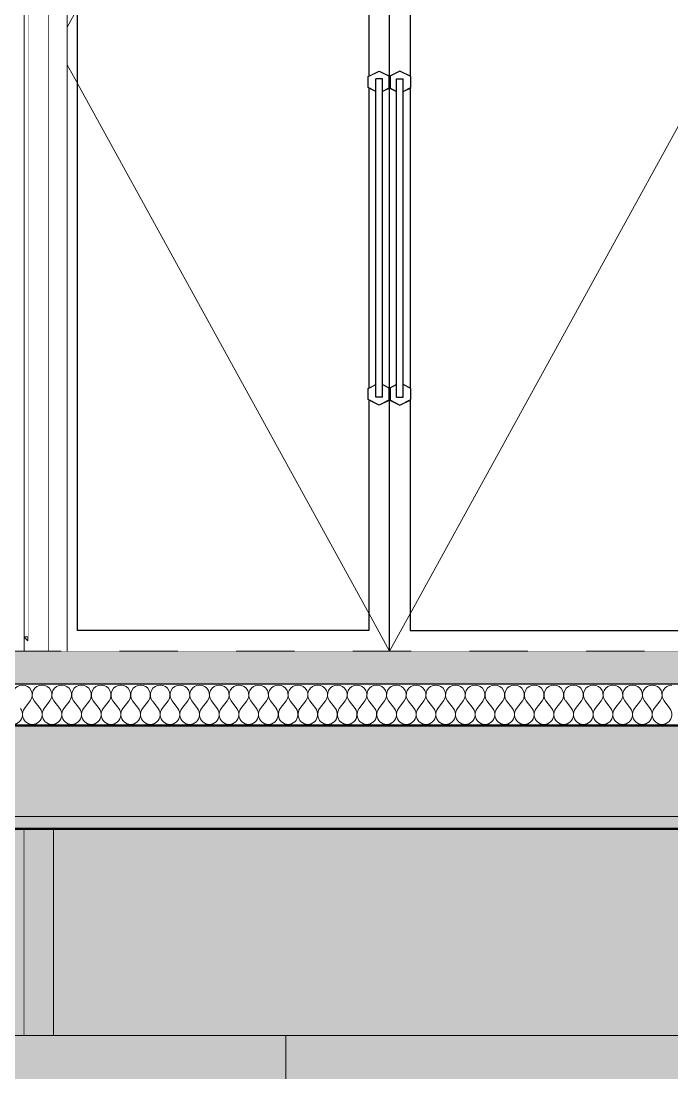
# Model space of a CAD drawing. Header units: millimetres. Extents: x -48147 to 1417267, y -496296 to 18123.
# Drawn here: x 1362786 to 1364361, y -492294 to -489748 of the extents above; entities that cross this region are included whole.
import ezdxf

# ---------------------------------------------------------------- set-up
doc = ezdxf.new("R2010")
doc.units = ezdxf.units.MM
doc.header["$MEASUREMENT"] = 0
doc.linetypes.add('Dashed', pattern=[2822.222233, 1411.111116, -1411.111116])
doc.linetypes.add('Wipeout_Contour', pattern=[1000, 0, -1000])
for name, color, linetype, lineweight, true_color in [('0_Pen_No__105', 7, 'Continuous', 15, 0xa6a6a6), ('A-230-M_FLOOR.IFC Import_Pen_No__109', 7, 'Continuous', 15, 0xa6a6a6), ('A-230-M_FLOOR.IFC Import_Pen_No__29', 7, 'Continuous', 50, 0x2a2a2a), ('HATCHING_Pen_No__145', 7, 'Continuous', 0, 0xa6a6a6), ('New_A-20-M_Floor_Slab_Pen_No__107', 7, 'Continuous', 15, 0xa6a6a6), ('New_A-20-M_Floor_Slab_Pen_No__109', 7, 'Continuous', 15, 0xa6a6a6), ('New_A-20-M_Floor_Slab_Pen_No__162', 7, 'Continuous', 0, 0xe47200), ('New_A-25-M_Curtain_Wall_Pen_No__23', 7, 'Continuous', 30, 0x2a2a2a)]:
    doc.layers.add(name, color=color, linetype=linetype, lineweight=lineweight, true_color=true_color)
for name, color, linetype in [('A-230-M_FLOOR.IFC Import', 7, 'Continuous'), ('New_A-20-M_Floor_Slab', 7, 'Continuous'), ('New_A-25-M_Curtain_Wall', 7, 'Continuous'), ('S-160-M_FOUND.IFC Import', 7, 'Continuous'), ('S-280-M_COLUMN.IFC Import', 7, 'Continuous'), ('S-280-M_STRUCT_FRAME.IFC Import', 7, 'Continuous')]:
    doc.layers.add(name, color=color, linetype=linetype)
for name, color, linetype, lineweight in [('HATCHING_Pen_No__191', 7, 'Continuous', 5), ('New_A-20-M_Floor_Slab_Pen_No__1', 7, 'Continuous', 13), ('New_A-25-M_Curtain_Wall_Pen_No__3', 7, 'Continuous', 18), ('New_A-25-M_Curtain_Wall_Pen_No__87', 8, 'Continuous', 20), ('S-160-M_FOUND.IFC Import_Pen_No__1', 7, 'Continuous', 13), ('S-160-M_FOUND.IFC Import_Pen_No__4', 7, 'Continuous', 20), ('S-280-M_COLUMN.IFC Import_Pen_No__88', 8, 'Continuous', 20)]:
    doc.layers.add(name, color=color, linetype=linetype, lineweight=lineweight)
pattern_1 = [(0, (1376122.47, -491272.82), (0, 389.711), [24.375, -200.625]), (0, (1376234.97, -491077.97), (0, 389.711), [24.375, -200.625]), (60, (1376122.47, -491272.82), (-337.5, 194.856), [24.375, -200.625]), (60, (1376347.47, -491272.82), (-337.5, 194.856), [24.375, -200.625]), (120, (1376146.84, -491272.82), (337.5, 194.856), [24.375, -200.625]), (120, (1376371.84, -491272.82), (337.5, 194.856), [24.375, -200.625]), (0, (1376122.47, -491235.32), (0, 75), [0, -75, 0, -112.5]), (45, (1376159.97, -491235.32), (-53.033, 53.033), [0, -56.25, 0, -93.75])]

# ---------------------------------------------------------------- blocks, each defined once
blk = doc.blocks.new('Section Elem_143_2', base_point=(1376122.5, -491272.8))
at = {"color": 254, "linetype": 'Wipeout_Contour', "lineweight": 0, "ltscale": 4345939.252642645}
blk.add_wipeout([(1362827.6, -491272.8), (1362793.9, -491239.1), (1362793.9, -491272.8)], dxfattribs=at).dxf.layer = 'New_A-25-M_Curtain_Wall'
at = {"layer": 'New_A-25-M_Curtain_Wall_Pen_No__87', "linetype": 'Continuous'}
blk.add_line((1362802.6, -491247.8), (1362793.9, -491239.1), dxfattribs=at)
blk = doc.blocks.new('*X318', base_point=(1376122.5, -491272.8))
at = {"layer": 'New_A-20-M_Floor_Slab_Pen_No__107', "linetype": 'Continuous'}
for p, q in [((1362794.3, -491411.8), (1362808.6, -491392.8)), ((1362832.4, -491411.8), (1362818.1, -491392.8)), ((1362841.9, -491411.8), (1362856.2, -491392.8)), ((1362880, -491411.8), (1362865.7, -491392.8)), ((1362889.5, -491411.8), (1362903.8, -491392.8)), ((1362927.6, -491411.8), (1362913.3, -491392.8)), ((1362937.1, -491411.8), (1362951.4, -491392.8)), ((1362975.2, -491411.8), (1362960.9, -491392.8)), ((1362984.7, -491411.8), (1362999, -491392.8)), ((1363022.8, -491411.8), (1363008.6, -491392.8)), ((1363032.4, -491411.8), (1363046.6, -491392.8)), ((1363070.5, -491411.8), (1363056.2, -491392.8)), ((1363080, -491411.8), (1363094.3, -491392.8)), ((1363118.1, -491411.8), (1363103.8, -491392.8)), ((1363127.6, -491411.8), (1363141.9, -491392.8)), ((1363165.7, -491411.8), (1363151.4, -491392.8)), ((1363175.2, -491411.8), (1363189.5, -491392.8)), ((1363213.3, -491411.8), (1363199, -491392.8)), ((1363222.8, -491411.8), (1363237.1, -491392.8)), ((1363260.9, -491411.8), (1363246.6, -491392.8)), ((1363270.5, -491411.8), (1363284.7, -491392.8)), ((1363308.6, -491411.8), (1363294.3, -491392.8)), ((1363318.1, -491411.8), (1363332.4, -491392.8)), ((1363356.2, -491411.8), (1363341.9, -491392.8)), ((1363365.7, -491411.8), (1363380, -491392.8)), ((1363403.8, -491411.8), (1363389.5, -491392.8)), ((1363413.3, -491411.8), (1363427.6, -491392.8)), ((1363451.4, -491411.8), (1363437.1, -491392.8)), ((1363460.9, -491411.8), (1363475.2, -491392.8)), ((1363499, -491411.8), (1363484.7, -491392.8)), ((1363508.6, -491411.8), (1363522.8, -491392.8)), ((1363546.6, -491411.8), (1363532.4, -491392.8)), ((1363556.2, -491411.8), (1363570.5, -491392.8)), ((1363594.3, -491411.8), (1363580, -491392.8)), ((1363603.8, -491411.8), (1363618.1, -491392.8)), ((1363641.9, -491411.8), (1363627.6, -491392.8)), ((1363651.4, -491411.8), (1363665.7, -491392.8)), ((1363689.5, -491411.8), (1363675.2, -491392.8)), ((1363699, -491411.8), (1363713.3, -491392.8)), ((1363737.1, -491411.8), (1363722.8, -491392.8)), ((1363746.6, -491411.8), (1363760.9, -491392.8)), ((1363784.7, -491411.8), (1363770.5, -491392.8)), ((1363794.3, -491411.8), (1363808.6, -491392.8)), ((1363832.4, -491411.8), (1363818.1, -491392.8)), ((1363841.9, -491411.8), (1363856.2, -491392.8)), ((1363880, -491411.8), (1363865.7, -491392.8)), ((1363889.5, -491411.8), (1363903.8, -491392.8)), ((1363927.6, -491411.8), (1363913.3, -491392.8)), ((1363937.1, -491411.8), (1363951.4, -491392.8)), ((1363975.2, -491411.8), (1363960.9, -491392.8)), ((1363984.7, -491411.8), (1363999, -491392.8)), ((1364022.8, -491411.8), (1364008.6, -491392.8)), ((1364032.4, -491411.8), (1364046.6, -491392.8)), ((1364070.5, -491411.8), (1364056.2, -491392.8)), ((1364080, -491411.8), (1364094.3, -491392.8)), ((1364118.1, -491411.8), (1364103.8, -491392.8)), ((1364127.6, -491411.8), (1364141.9, -491392.8)), ((1364165.7, -491411.8), (1364151.4, -491392.8)), ((1364175.2, -491411.8), (1364189.5, -491392.8)), ((1364213.3, -491411.8), (1364199, -491392.8)), ((1364222.8, -491411.8), (1364237.1, -491392.8)), ((1364260.9, -491411.8), (1364246.6, -491392.8)), ((1364270.5, -491411.8), (1364284.7, -491392.8)), ((1364308.6, -491411.8), (1364294.3, -491392.8)), ((1364318.1, -491411.8), (1364332.4, -491392.8)), ((1364356.2, -491411.8), (1364341.9, -491392.8))]:
    blk.add_line(p, q, dxfattribs=at)
for centre, start, end in [((1362789.5, -491378.5), 90, 216.8699), ((1362789.5, -491378.5), 323.1301, 90), ((1362837.1, -491378.5), 90, 216.8699), ((1362837.1, -491378.5), 323.1301, 90), ((1362884.7, -491378.5), 90, 216.8699), ((1362884.7, -491378.5), 323.1301, 90), ((1362932.4, -491378.5), 90, 216.8699), ((1362932.4, -491378.5), 323.1301, 90), ((1362980, -491378.5), 90, 216.8699), ((1362980, -491378.5), 323.1301, 90), ((1363027.6, -491378.5), 90, 216.8699), ((1363027.6, -491378.5), 323.1301, 90), ((1363075.2, -491378.5), 90, 216.8699), ((1363075.2, -491378.5), 323.1301, 90), ((1363122.8, -491378.5), 90, 216.8699), ((1363122.8, -491378.5), 323.1301, 90), ((1363170.5, -491378.5), 90, 216.8699), ((1363170.5, -491378.5), 323.1301, 90), ((1363218.1, -491378.5), 90, 216.8699), ((1363218.1, -491378.5), 323.1301, 90), ((1363265.7, -491378.5), 90, 216.8699), ((1363265.7, -491378.5), 323.1301, 90), ((1363313.3, -491378.5), 90, 216.8699), ((1363313.3, -491378.5), 323.1301, 90), ((1363360.9, -491378.5), 90, 216.8699), ((1363360.9, -491378.5), 323.1301, 90), ((1363408.6, -491378.5), 90, 216.8699), ((1363408.6, -491378.5), 323.1301, 90), ((1363456.2, -491378.5), 90, 216.8699), ((1363456.2, -491378.5), 323.1301, 90), ((1363503.8, -491378.5), 90, 216.8699), ((1363503.8, -491378.5), 323.1301, 90), ((1363551.4, -491378.5), 90, 216.8699), ((1363551.4, -491378.5), 323.1301, 90), ((1363599, -491378.5), 90, 216.8699), ((1363599, -491378.5), 323.1301, 90), ((1363646.6, -491378.5), 90, 216.8699), ((1363646.6, -491378.5), 323.1301, 90), ((1363694.3, -491378.5), 90, 216.8699), ((1363694.3, -491378.5), 323.1301, 90), ((1363741.9, -491378.5), 90, 216.8699), ((1363741.9, -491378.5), 323.1301, 90), ((1363789.5, -491378.5), 90, 216.8699), ((1363789.5, -491378.5), 323.1301, 90), ((1363837.1, -491378.5), 90, 216.8699), ((1363837.1, -491378.5), 323.1301, 90), ((1363884.7, -491378.5), 90, 216.8699), ((1363884.7, -491378.5), 323.1301, 90), ((1363932.4, -491378.5), 90, 216.8699), ((1363932.4, -491378.5), 323.1301, 90), ((1363980, -491378.5), 90, 216.8699), ((1363980, -491378.5), 323.1301, 90), ((1364027.6, -491378.5), 90, 216.8699), ((1364027.6, -491378.5), 323.1301, 90), ((1364075.2, -491378.5), 90, 216.8699), ((1364075.2, -491378.5), 323.1301, 90), ((1364122.8, -491378.5), 90, 216.8699), ((1364122.8, -491378.5), 323.1301, 90), ((1364170.5, -491378.5), 90, 216.8699), ((1364170.5, -491378.5), 323.1301, 90), ((1364218.1, -491378.5), 90, 216.8699), ((1364218.1, -491378.5), 323.1301, 90), ((1364265.7, -491378.5), 90, 216.8699), ((1364265.7, -491378.5), 323.1301, 90), ((1364313.3, -491378.5), 90, 216.8699), ((1364313.3, -491378.5), 323.1301, 90), ((1364360.9, -491378.5), 90, 216.8699), ((1362765.7, -491426.1), 143.1301, 36.8699), ((1362813.3, -491426.1), 143.1301, 36.8699), ((1362860.9, -491426.1), 143.1301, 36.8699), ((1362908.6, -491426.1), 143.1301, 36.8699), ((1362956.2, -491426.1), 143.1301, 36.8699), ((1363003.8, -491426.1), 143.1301, 36.8699), ((1363051.4, -491426.1), 143.1301, 36.8699), ((1363099, -491426.1), 143.1301, 36.8699), ((1363146.6, -491426.1), 143.1301, 36.8699), ((1363194.3, -491426.1), 143.1301, 36.8699), ((1363241.9, -491426.1), 143.1301, 36.8699), ((1363289.5, -491426.1), 143.1301, 36.8699), ((1363337.1, -491426.1), 143.1301, 36.8699), ((1363384.7, -491426.1), 143.1301, 36.8699), ((1363432.4, -491426.1), 143.1301, 36.8699), ((1363480, -491426.1), 143.1301, 36.8699), ((1363527.6, -491426.1), 143.1301, 36.8699), ((1363575.2, -491426.1), 143.1301, 36.8699), ((1363622.8, -491426.1), 143.1301, 36.8699), ((1363670.5, -491426.1), 143.1301, 36.8699), ((1363718.1, -491426.1), 143.1301, 36.8699), ((1363765.7, -491426.1), 143.1301, 36.8699), ((1363813.3, -491426.1), 143.1301, 36.8699), ((1363860.9, -491426.1), 143.1301, 36.8699), ((1363908.6, -491426.1), 143.1301, 36.8699), ((1363956.2, -491426.1), 143.1301, 36.8699), ((1364003.8, -491426.1), 143.1301, 36.8699), ((1364051.4, -491426.1), 143.1301, 36.8699), ((1364099, -491426.1), 143.1301, 36.8699), ((1364146.6, -491426.1), 143.1301, 36.8699), ((1364194.3, -491426.1), 143.1301, 36.8699), ((1364241.9, -491426.1), 143.1301, 36.8699), ((1364289.5, -491426.1), 143.1301, 36.8699), ((1364337.1, -491426.1), 143.1301, 36.8699)]:
    blk.add_arc(centre, 23.8, start, end, dxfattribs=at)
blk = doc.blocks.new('Section Elem_288_2', base_point=(1376122.5, -491272.8))
at = {"color": 254, "linetype": 'Wipeout_Contour', "lineweight": 0, "ltscale": 5814982.550490164}
blk.add_wipeout([(1376236.8, -491272.8), (1360170.5, -491272.8), (1360170.5, -491351.8), (1376236.8, -491351.8)], dxfattribs=at).dxf.layer = 'New_A-20-M_Floor_Slab'
at = {"layer": 'New_A-20-M_Floor_Slab_Pen_No__109', "linetype": 'Continuous'}
h = blk.add_hatch(dxfattribs=at)
h.set_pattern_fill('Lightweight_Concrete_0002', color=256, style=0, pattern_type=2)
h.set_pattern_definition(pattern_1)
h.paths.add_polyline_path([(1376236.8, -491272.8), (1360170.5, -491272.8), (1360170.5, -491351.8), (1376236.8, -491351.8)])
at = {"layer": 'New_A-20-M_Floor_Slab_Pen_No__162', "linetype": 'Continuous'}
blk.add_hatch(color=256, dxfattribs=at).paths.add_polyline_path([(1360170.5, -491351.8), (1360170.5, -491352.3), (1376236.8, -491352.3), (1376236.8, -491351.8)])
at = {"layer": 'New_A-20-M_Floor_Slab_Pen_No__1', "linetype": 'Continuous'}
blk.add_line((1367374.6, -491272.8), (1360170.5, -491272.8), dxfattribs=at)
at = {"color": 254, "linetype": 'Wipeout_Contour', "lineweight": 0, "ltscale": 5815104.231502917}
blk.add_wipeout([(1360170.5, -491352.3), (1360170.5, -491452.3), (1376236.8, -491452.3), (1376236.8, -491352.3)], dxfattribs=at).dxf.layer = 'New_A-20-M_Floor_Slab'
at = {"layer": 'New_A-20-M_Floor_Slab_Pen_No__1', "linetype": 'Continuous'}
for p, q in [((1376236.8, -491351.8), (1360170.5, -491351.8)), ((1376236.8, -491352.3), (1360170.5, -491352.3)), ((1376236.8, -491452.3), (1360170.5, -491452.3))]:
    blk.add_line(p, q, dxfattribs=at)
at = {"layer": 'New_A-20-M_Floor_Slab'}
blk.add_blockref('*X318', (1376122.5, -491272.8), dxfattribs=at)
blk = doc.blocks.new('Section Elem_295_2', base_point=(1376122.5, -491272.8))
at = {"color": 254, "linetype": 'Wipeout_Contour', "lineweight": 0, "ltscale": 7241352.041387707}
blk.add_wipeout([(1362852.6, -488322.8), (1362802.6, -488322.8), (1362802.6, -491247.8), (1362827.6, -491272.8), (1362852.6, -491272.8)], dxfattribs=at).dxf.layer = 'New_A-25-M_Curtain_Wall'
at = {"layer": 'New_A-25-M_Curtain_Wall_Pen_No__87', "linetype": 'Continuous'}
for p, q in [((1362802.6, -491247.8), (1362802.6, -488322.8)), ((1362852.6, -491272.8), (1362852.6, -488322.8)), ((1362802.6, -491247.8), (1362802.6, -491237.8))]:
    blk.add_line(p, q, dxfattribs=at)
blk = doc.blocks.new('Section Elem_311_2', base_point=(1376122.5, -491272.8))
at = {"color": 254, "linetype": 'Wipeout_Contour', "lineweight": 0, "ltscale": 5792883.114992335}
blk.add_wipeout([(1362897.6, -488367.8), (1362852.6, -488322.9), (1362852.6, -491272.8), (1362897.6, -491272.8)], dxfattribs=at).dxf.layer = 'New_A-25-M_Curtain_Wall'
at = {"color": 254, "linetype": 'Wipeout_Contour', "lineweight": 0, "ltscale": 8692328.401535017}
blk.add_wipeout([(1363627.6, -488392.8), (1363627.6, -489881.1), (1363652.6, -489868.6), (1363677.6, -489881.1), (1363677.6, -488367.8), (1363652.6, -488367.8)], dxfattribs=at).dxf.layer = 'New_A-25-M_Curtain_Wall'
at = {"color": 254, "linetype": 'Wipeout_Contour', "lineweight": 0, "ltscale": 5796372.628492011}
blk.add_wipeout([(1363627.6, -489909.5), (1363627.6, -490636.1), (1363644.6, -490627.6), (1363644.6, -489918)], dxfattribs=at).dxf.layer = 'New_A-25-M_Curtain_Wall'
at = {"color": 254, "linetype": 'Wipeout_Contour', "lineweight": 0, "ltscale": 5796496.852900985}
blk.add_wipeout([(1363677.6, -489909.5), (1363660.6, -489918), (1363660.6, -490627.6), (1363677.6, -490636.1)], dxfattribs=at).dxf.layer = 'New_A-25-M_Curtain_Wall'
at = {"color": 254, "linetype": 'Wipeout_Contour', "lineweight": 0, "ltscale": 5796685.059173316}
blk.add_wipeout([(1363710.6, -489918), (1363710.6, -490627.6), (1363727.6, -490636.1), (1363727.6, -489909.5)], dxfattribs=at).dxf.layer = 'New_A-25-M_Curtain_Wall'
at = {"color": 254, "linetype": 'Wipeout_Contour', "lineweight": 0, "ltscale": 7246605.263533865}
blk.add_wipeout([(1363627.6, -491222.8), (1363677.6, -491272.8), (1363677.6, -490664.5), (1363652.6, -490677), (1363627.6, -490664.5)], dxfattribs=at).dxf.layer = 'New_A-25-M_Curtain_Wall'
at = {"color": 254, "linetype": 'Wipeout_Contour', "lineweight": 0, "ltscale": 5793012.955107391}
blk.add_wipeout([(1362897.6, -491247.8), (1362922.6, -491222.8), (1362922.6, -488392.8), (1362897.6, -488367.8)], dxfattribs=at).dxf.layer = 'New_A-25-M_Curtain_Wall'
at = {"color": 254, "linetype": 'Wipeout_Contour', "lineweight": 0, "ltscale": 7245087.136345538}
blk.add_wipeout([(1362922.6, -491222.8), (1362897.6, -491247.8), (1362897.6, -491272.8), (1363677.6, -491272.8), (1363627.6, -491222.8)], dxfattribs=at).dxf.layer = 'New_A-25-M_Curtain_Wall'
at = {"layer": 'New_A-25-M_Curtain_Wall_Pen_No__87', "linetype": 'Continuous'}
blk.add_line((1362897.6, -491272.8), (1362897.6, -488367.8), dxfattribs=at)
at = {"color": 254, "linetype": 'Wipeout_Contour', "lineweight": 0, "ltscale": 17387058.42683925}
blk.add_wipeout([(1363627.6, -488392.8), (1362922.6, -488392.8), (1362922.6, -491222.8), (1363627.6, -491222.8), (1363627.6, -490664.5), (1363625.9, -490663.7), (1363625.9, -490637), (1363627.6, -490636.1), (1363627.6, -489909.5), (1363625.9, -489908.7), (1363625.9, -489882), (1363627.6, -489881.1)], dxfattribs=at).dxf.layer = 'New_A-25-M_Curtain_Wall'
at = {"layer": 'New_A-25-M_Curtain_Wall_Pen_No__23', "linetype": 'Continuous'}
for p, q in [((1362922.6, -491222.8), (1362922.6, -488392.8)), ((1363627.6, -491222.8), (1362922.6, -491222.8))]:
    blk.add_line(p, q, dxfattribs=at)
at = {"layer": 'New_A-25-M_Curtain_Wall_Pen_No__3', "linetype": 'Continuous'}
blk.add_line((1363663.9, -488367.8), (1362897.6, -489762.3), dxfattribs=at)
at = {"color": 254, "linetype": 'Wipeout_Contour', "lineweight": 0, "ltscale": 14489806.14857881}
blk.add_wipeout([(1363652.6, -489868.6), (1363625.9, -489882), (1363625.9, -489908.7), (1363644.6, -489918), (1363644.6, -489903.3), (1363644.6, -489887.3), (1363660.6, -489887.3), (1363660.6, -489918), (1363679.3, -489908.7), (1363679.3, -489882)], dxfattribs=at).dxf.layer = 'New_A-25-M_Curtain_Wall'
at = {"color": 254, "linetype": 'Wipeout_Contour', "lineweight": 0, "ltscale": 15941584.63670632}
blk.add_wipeout([(1363625.9, -490637), (1363625.9, -490663.7), (1363652.6, -490677), (1363679.3, -490663.7), (1363679.3, -490637), (1363660.6, -490627.6), (1363660.6, -490658.3), (1363644.6, -490658.3), (1363644.6, -490658.3), (1363644.6, -490642.3), (1363644.6, -490627.6)], dxfattribs=at).dxf.layer = 'New_A-25-M_Curtain_Wall'
at = {"layer": 'New_A-25-M_Curtain_Wall_Pen_No__23', "linetype": 'Continuous'}
for p, q in [((1363627.6, -488392.8), (1363627.6, -489881.1)), ((1363625.9, -489882), (1363625.9, -489882)), ((1363625.9, -489908.7), (1363625.9, -489882)), ((1363625.9, -489908.7), (1363625.9, -489908.7)), ((1363627.6, -489909.5), (1363627.6, -490636.1)), ((1363625.9, -490637), (1363625.9, -490637)), ((1363625.9, -490663.7), (1363625.9, -490637)), ((1363625.9, -490663.7), (1363625.9, -490663.7)), ((1363627.6, -490664.5), (1363627.6, -491222.8))]:
    blk.add_line(p, q, dxfattribs=at)
at = {"color": 254, "linetype": 'Wipeout_Contour', "lineweight": 0, "ltscale": 8692610.788428226}
blk.add_wipeout([(1363677.6, -488367.8), (1363677.6, -489881.1), (1363702.6, -489868.6), (1363727.6, -489881.1), (1363727.6, -488392.8), (1363702.6, -488367.8)], dxfattribs=at).dxf.layer = 'New_A-25-M_Curtain_Wall'
at = {"color": 254, "linetype": 'Wipeout_Contour', "lineweight": 0, "ltscale": 5796434.801673167}
blk.add_wipeout([(1363660.6, -490658.3), (1363660.6, -489887.3), (1363644.6, -489887.3), (1363644.6, -490658.3)], dxfattribs=at).dxf.layer = 'New_A-25-M_Curtain_Wall'
at = {"color": 254, "linetype": 'Wipeout_Contour', "lineweight": 0, "ltscale": 5796560.837337673}
blk.add_wipeout([(1363677.6, -489909.5), (1363677.6, -490636.1), (1363694.6, -490627.6), (1363694.6, -489918)], dxfattribs=at).dxf.layer = 'New_A-25-M_Curtain_Wall'
at = {"color": 254, "linetype": 'Wipeout_Contour', "lineweight": 0, "ltscale": 7246840.490262018}
blk.add_wipeout([(1363677.6, -491272.8), (1363727.6, -491222.8), (1363727.6, -490664.5), (1363702.6, -490677), (1363677.6, -490664.5)], dxfattribs=at).dxf.layer = 'New_A-25-M_Curtain_Wall'
at = {"layer": 'New_A-25-M_Curtain_Wall_Pen_No__23', "linetype": 'Continuous'}
for p, q in [((1363625.9, -489882), (1363652.6, -489868.6)), ((1363660.6, -489887.3), (1363644.6, -489887.3)), ((1363644.6, -490658.3), (1363644.6, -489887.3)), ((1363660.6, -490658.3), (1363660.6, -489887.3)), ((1363644.6, -489918), (1363625.9, -489908.7)), ((1363625.9, -490637), (1363644.6, -490627.6)), ((1363660.6, -490658.3), (1363644.6, -490658.3)), ((1363652.6, -490677), (1363625.9, -490663.7))]:
    blk.add_line(p, q, dxfattribs=at)
at = {"color": 254, "linetype": 'Wipeout_Contour', "lineweight": 0, "ltscale": 7249536.196633844}
blk.add_wipeout([(1363727.6, -491222.8), (1363677.6, -491272.8), (1364457.6, -491272.8), (1364457.6, -491247.8), (1364432.6, -491222.8)], dxfattribs=at).dxf.layer = 'New_A-25-M_Curtain_Wall'
at = {"color": 254, "linetype": 'Wipeout_Contour', "lineweight": 0, "ltscale": 17390862.03665546}
blk.add_wipeout([(1363727.6, -490636.1), (1363729.3, -490637), (1363729.3, -490663.7), (1363727.6, -490664.5), (1363727.6, -491222.8), (1364432.6, -491222.8), (1364432.6, -488392.8), (1363727.6, -488392.8), (1363727.6, -489881.1), (1363729.3, -489882), (1363729.3, -489908.7), (1363727.6, -489909.5)], dxfattribs=at).dxf.layer = 'New_A-25-M_Curtain_Wall'
at = {"layer": 'New_A-25-M_Curtain_Wall_Pen_No__23', "linetype": 'Continuous'}
blk.add_line((1363727.6, -491222.8), (1364432.6, -491222.8), dxfattribs=at)
at = {"color": 254, "linetype": 'Wipeout_Contour', "lineweight": 0, "ltscale": 18837311.0098119}
blk.add_wipeout([(1363677.6, -489881.1), (1363679.3, -489882), (1363679.3, -489908.7), (1363677.6, -489909.5), (1363694.6, -489918), (1363694.6, -489903.3), (1363694.6, -489887.3), (1363694.6, -489887.3), (1363710.6, -489887.3), (1363710.6, -489918), (1363729.3, -489908.7), (1363729.3, -489882), (1363702.6, -489868.6)], dxfattribs=at).dxf.layer = 'New_A-25-M_Curtain_Wall'
at = {"color": 254, "linetype": 'Wipeout_Contour', "lineweight": 0, "ltscale": 17391350.53251321}
blk.add_wipeout([(1363679.3, -490663.7), (1363677.6, -490664.5), (1363702.6, -490677), (1363729.3, -490663.7), (1363729.3, -490637), (1363710.6, -490627.6), (1363710.6, -490658.3), (1363694.6, -490658.3), (1363694.6, -490642.3), (1363694.6, -490627.6), (1363677.6, -490636.1), (1363679.3, -490637)], dxfattribs=at).dxf.layer = 'New_A-25-M_Curtain_Wall'
at = {"layer": 'New_A-25-M_Curtain_Wall_Pen_No__23', "linetype": 'Continuous'}
for p, q in [((1363677.6, -489881.1), (1363677.6, -488367.8)), ((1363727.6, -488392.8), (1363727.6, -489881.1)), ((1363652.6, -489868.6), (1363679.3, -489882)), ((1363675.9, -489882), (1363675.9, -489908.7)), ((1363679.3, -489882), (1363679.3, -489908.7)), ((1363729.3, -489908.7), (1363729.3, -489882)), ((1363679.3, -489908.7), (1363660.6, -489918)), ((1363677.6, -490636.1), (1363677.6, -489909.5)), ((1363727.6, -489909.5), (1363727.6, -490636.1)), ((1363660.6, -490627.6), (1363679.3, -490637)), ((1363675.9, -490637), (1363675.9, -490663.7)), ((1363679.3, -490637), (1363679.3, -490663.7)), ((1363729.3, -490663.7), (1363729.3, -490637)), ((1363679.3, -490663.7), (1363652.6, -490677)), ((1363677.6, -491272.8), (1363677.6, -490664.5)), ((1363727.6, -490664.5), (1363727.6, -491222.8))]:
    blk.add_line(p, q, dxfattribs=at)
at = {"layer": 'New_A-25-M_Curtain_Wall_Pen_No__3', "linetype": 'Continuous'}
blk.add_line((1363677.6, -491272.8), (1362897.6, -489853.3), dxfattribs=at)
at = {"color": 254, "linetype": 'Wipeout_Contour', "lineweight": 0, "ltscale": 5796623.007765897}
blk.add_wipeout([(1363694.6, -490658.3), (1363710.6, -490658.3), (1363710.6, -489887.3), (1363694.6, -489887.3)], dxfattribs=at).dxf.layer = 'New_A-25-M_Curtain_Wall'
at = {"layer": 'New_A-25-M_Curtain_Wall_Pen_No__23', "linetype": 'Continuous'}
for p, q in [((1363702.6, -489868.6), (1363675.9, -489882)), ((1363729.3, -489882), (1363702.6, -489868.6)), ((1363694.6, -489887.3), (1363710.6, -489887.3)), ((1363694.6, -490658.3), (1363694.6, -489887.3)), ((1363710.6, -490658.3), (1363710.6, -489887.3)), ((1363675.9, -489908.7), (1363694.6, -489918)), ((1363710.6, -489918), (1363729.3, -489908.7)), ((1363694.6, -490627.6), (1363675.9, -490637)), ((1363729.3, -490637), (1363710.6, -490627.6)), ((1363694.6, -490658.3), (1363710.6, -490658.3)), ((1363675.9, -490663.7), (1363702.6, -490677)), ((1363702.6, -490677), (1363729.3, -490663.7))]:
    blk.add_line(p, q, dxfattribs=at)
at = {"layer": 'New_A-25-M_Curtain_Wall_Pen_No__3', "linetype": 'Continuous'}
blk.add_line((1363677.6, -491272.8), (1364457.6, -489853.3), dxfattribs=at)
blk = doc.blocks.new('Section Elem_373_2', base_point=(1376122.5, -491272.8))
at = {"color": 254, "linetype": 'Wipeout_Contour', "lineweight": 0, "ltscale": 5792554.827156816}
blk.add_wipeout([(1362793.9, -488322.8), (1362793.9, -491237.8), (1362802.6, -491237.8), (1362802.6, -488322.8)], dxfattribs=at).dxf.layer = 'New_A-25-M_Curtain_Wall'
at = {"layer": 'New_A-25-M_Curtain_Wall_Pen_No__87', "linetype": 'Continuous'}
blk.add_line((1362793.9, -491237.8), (1362802.6, -491237.8), dxfattribs=at)
blk = doc.blocks.new('Section Elem_449_2', base_point=(1376122.5, -491272.8))
at = {"color": 254, "linetype": 'Wipeout_Contour', "lineweight": 0, "ltscale": 5789808.639042268}
blk.add_wipeout([(1362786.2, -484247.8), (1362786.2, -491272.8), (1362793.9, -491272.8), (1362793.9, -484247.8)], dxfattribs=at).dxf.layer = 'S-280-M_COLUMN.IFC Import'
at = {"color": 254, "linetype": 'Wipeout_Contour', "lineweight": 0, "ltscale": 5794787.058452022}
blk.add_wipeout([(1362786.2, -491452.3), (1362786.2, -491452.8), (1362793.9, -491452.8), (1362793.9, -491452.3)], dxfattribs=at).dxf.layer = 'S-280-M_COLUMN.IFC Import'
at = {"color": 254, "linetype": 'Wipeout_Contour', "lineweight": 0, "ltscale": 5795466.255323517}
blk.add_wipeout([(1362793.9, -491702.8), (1362786.2, -491702.8), (1362786.2, -492202.8), (1362793.9, -492202.8)], dxfattribs=at).dxf.layer = 'S-280-M_COLUMN.IFC Import'
at = {"layer": 'S-280-M_COLUMN.IFC Import_Pen_No__88', "linetype": 'Continuous'}
for p, q in [((1362793.9, -491272.8), (1362793.9, -484247.8)), ((1362793.9, -491452.8), (1362793.9, -491452.3)), ((1362793.9, -492202.8), (1362793.9, -491702.8))]:
    blk.add_line(p, q, dxfattribs=at)
blk = doc.blocks.new('Section Elem_461_2', base_point=(1376122.5, -491272.8))
at = {"color": 254, "linetype": 'Wipeout_Contour', "lineweight": 0, "ltscale": 5804240.126953915}
blk.add_wipeout([(1367449.3, -491702.8), (1362793.9, -491702.8), (1362793.9, -492202.8), (1367449.3, -492202.8)], dxfattribs=at).dxf.layer = 'S-280-M_STRUCT_FRAME.IFC Import'
blk = doc.blocks.new('Section Elem_650_2', base_point=(1376122.5, -491272.8))
at = {"color": 254, "linetype": 'Wipeout_Contour', "lineweight": 0, "ltscale": 5796351.009439372}
blk.add_wipeout([(1362172.2, -492952.8), (1363426.6, -492952.8), (1363426.6, -492202.8), (1362172.2, -492202.8)], dxfattribs=at).dxf.layer = 'S-160-M_FOUND.IFC Import'
at = {"layer": 'S-160-M_FOUND.IFC Import_Pen_No__4', "linetype": 'Continuous'}
blk.add_line((1363426.6, -492952.8), (1363426.6, -492202.8), dxfattribs=at)
at = {"color": 254, "linetype": 'Wipeout_Contour', "lineweight": 0, "ltscale": 5793115.014378116}
blk.add_wipeout([(1361706.1, -492952.8), (1362172.2, -492952.8), (1362172.2, -492202.8), (1361706.1, -492202.8)], dxfattribs=at).dxf.layer = 'S-160-M_FOUND.IFC Import'
at = {"layer": 'S-160-M_FOUND.IFC Import_Pen_No__4', "linetype": 'Continuous'}
for p, q in [((1361706.1, -492202.8), (1361706.1, -492952.8)), ((1362078.3, -492202.8), (1362172.2, -492202.8)), ((1362172.2, -492202.8), (1363426.6, -492202.8)), ((1362172.2, -492202.8), (1362172.2, -492952.8)), ((1362172.2, -492952.8), (1361706.1, -492952.8)), ((1363426.6, -492952.8), (1362172.2, -492952.8))]:
    blk.add_line(p, q, dxfattribs=at)
blk = doc.blocks.new('Section Elem_698_2', base_point=(1376122.5, -491272.8))
at = {"color": 254, "linetype": 'Wipeout_Contour', "lineweight": 0, "ltscale": 5804032.495666519}
blk.add_wipeout([(1367699.3, -491452.3), (1362793.9, -491452.3), (1362793.9, -491452.8), (1367699.3, -491452.8)], dxfattribs=at).dxf.layer = 'A-230-M_FLOOR.IFC Import'
blk = doc.blocks.new('Section Elem_719_2', base_point=(1376122.5, -491272.8))
at = {"layer": 'S-160-M_FOUND.IFC Import_Pen_No__1', "linetype": 'Continuous'}
for p, q in [((1362864.6, -492202.8), (1362864.6, -491702.8)), ((1367395.6, -492202.8), (1367395.6, -491702.8)), ((1363426.6, -492202.8), (1367207.9, -492202.8))]:
    blk.add_line(p, q, dxfattribs=at)
blk = doc.blocks.new('Section Elem_724_2', base_point=(1376122.5, -491272.8))
at = {"color": 254, "linetype": 'Wipeout_Contour', "lineweight": 0, "ltscale": 5815294.498957453}
blk.add_wipeout([(1359897.8, -491702.8), (1376484.1, -491702.8), (1376484.1, -491452.8), (1359897.8, -491452.8)], dxfattribs=at).dxf.layer = 'A-230-M_FLOOR.IFC Import'
at = {"layer": 'A-230-M_FLOOR.IFC Import_Pen_No__109', "linetype": 'Continuous'}
h = blk.add_hatch(dxfattribs=at)
h.set_pattern_fill('Lightweight_Concrete_0002', color=256, style=0, pattern_type=2)
h.set_pattern_definition(pattern_1)
h.paths.add_polyline_path([(1359897.8, -491702.8), (1376484.1, -491702.8), (1376484.1, -491452.8), (1359897.8, -491452.8)])
at = {"layer": 'A-230-M_FLOOR.IFC Import_Pen_No__29', "linetype": 'Continuous'}
for p, q in [((1376484.1, -491452.8), (1360170.4, -491452.8)), ((1376484.1, -491702.8), (1360443, -491702.8))]:
    blk.add_line(p, q, dxfattribs=at)
blk = doc.blocks.new('S-25 Building Section_STORY_MARKER', base_point=(1376122.5, -491272.8))
at = {"layer": '0_Pen_No__105', "linetype": 'Dashed', "ltscale": 0.1}
blk.add_line((1357662.3, -491272.8), (1413604.9, -491272.8), dxfattribs=at)

msp = doc.modelspace()

# ---------------------------------------------------------------- block references
at = {"layer": 'New_A-25-M_Curtain_Wall'}
msp.add_blockref('Section Elem_143_2', (1376122.5, -491272.8), dxfattribs=at)

# ---------------------------------------------------------------- next in the draw order: block references
at = {"layer": 'New_A-20-M_Floor_Slab'}
msp.add_blockref('Section Elem_288_2', (1376122.5, -491272.8), dxfattribs=at)

# ---------------------------------------------------------------- next in the draw order: block references
at = {"layer": 'New_A-25-M_Curtain_Wall'}
msp.add_blockref('Section Elem_295_2', (1376122.5, -491272.8), dxfattribs=at)

# ---------------------------------------------------------------- next in the draw order: block references
for name in ['Section Elem_373_2', 'Section Elem_311_2']:
    msp.add_blockref(name, (1376122.5, -491272.8), dxfattribs=at)

# ---------------------------------------------------------------- next in the draw order: block references
at = {"layer": 'S-280-M_COLUMN.IFC Import'}
msp.add_blockref('Section Elem_449_2', (1376122.5, -491272.8), dxfattribs=at)

# ---------------------------------------------------------------- next in the draw order: block references
at = {"layer": 'A-230-M_FLOOR.IFC Import'}
msp.add_blockref('Section Elem_698_2', (1376122.5, -491272.8), dxfattribs=at)
at = {"layer": 'S-280-M_STRUCT_FRAME.IFC Import'}
msp.add_blockref('Section Elem_461_2', (1376122.5, -491272.8), dxfattribs=at)

# ---------------------------------------------------------------- next in the draw order: block references
at = {"layer": 'S-160-M_FOUND.IFC Import'}
msp.add_blockref('Section Elem_650_2', (1376122.5, -491272.8), dxfattribs=at)

# ---------------------------------------------------------------- next in the draw order: block references
msp.add_blockref('Section Elem_719_2', (1376122.5, -491272.8), dxfattribs=at)

# ---------------------------------------------------------------- next in the draw order: block references
at = {"layer": 'A-230-M_FLOOR.IFC Import'}
msp.add_blockref('Section Elem_724_2', (1376122.5, -491272.8), dxfattribs=at)

# ---------------------------------------------------------------- next in the draw order: hatches: boundary and pattern name
at = {"layer": 'HATCHING_Pen_No__145', "linetype": 'Continuous'}
msp.add_hatch(color=256, dxfattribs=at).paths.add_polyline_path([(1355345.2, -491272.8), (1359827.5, -491272.8), (1359827.5, -491952.6), (1359897.5, -491952.6), (1359897.5, -492202.8), (1360443, -492202.8), (1360443, -491673.3), (1376380.6, -491673.3), (1376380.6, -491497.8), (1396555.4, -491497.8), (1396555.4, -491692.8), (1403458.7, -491692.8), (1403458.7, -491497.8), (1404768.7, -491497.8), (1404768.7, -491872.8), (1406768.7, -491872.8), (1406768.7, -491497.8), (1408667, -491497.8), (1408667, -491772.8), (1409167, -491772.8), (1409167, -491673.3), (1409237, -491673.3), (1409237, -491422.6), (1413992.3, -491422.6), (1413992.3, -496295.5), (1355345.2, -496295.5)])

# ---------------------------------------------------------------- next in the draw order: linework, layer by layer
at = {"layer": 'HATCHING_Pen_No__191', "linetype": 'Continuous', "flags": 128}
msp.add_lwpolyline([(1413992.3, -496295.5), (1355345.2, -496295.5), (1355345.2, -491272.8), (1359827.5, -491272.8), (1359827.5, -491952.6), (1359897.5, -491952.6), (1359897.5, -492202.8), (1360443, -492202.8), (1360443, -491673.3), (1376380.6, -491673.3), (1376380.6, -491497.8), (1396555.4, -491497.8)], dxfattribs=at)

# ---------------------------------------------------------------- next in the draw order: block references
at = {"linetype": 'Continuous', "lineweight": 0}
msp.add_blockref('S-25 Building Section_STORY_MARKER', (1376122.5, -491272.8), dxfattribs=at)

doc.saveas('drawing.dxf')
